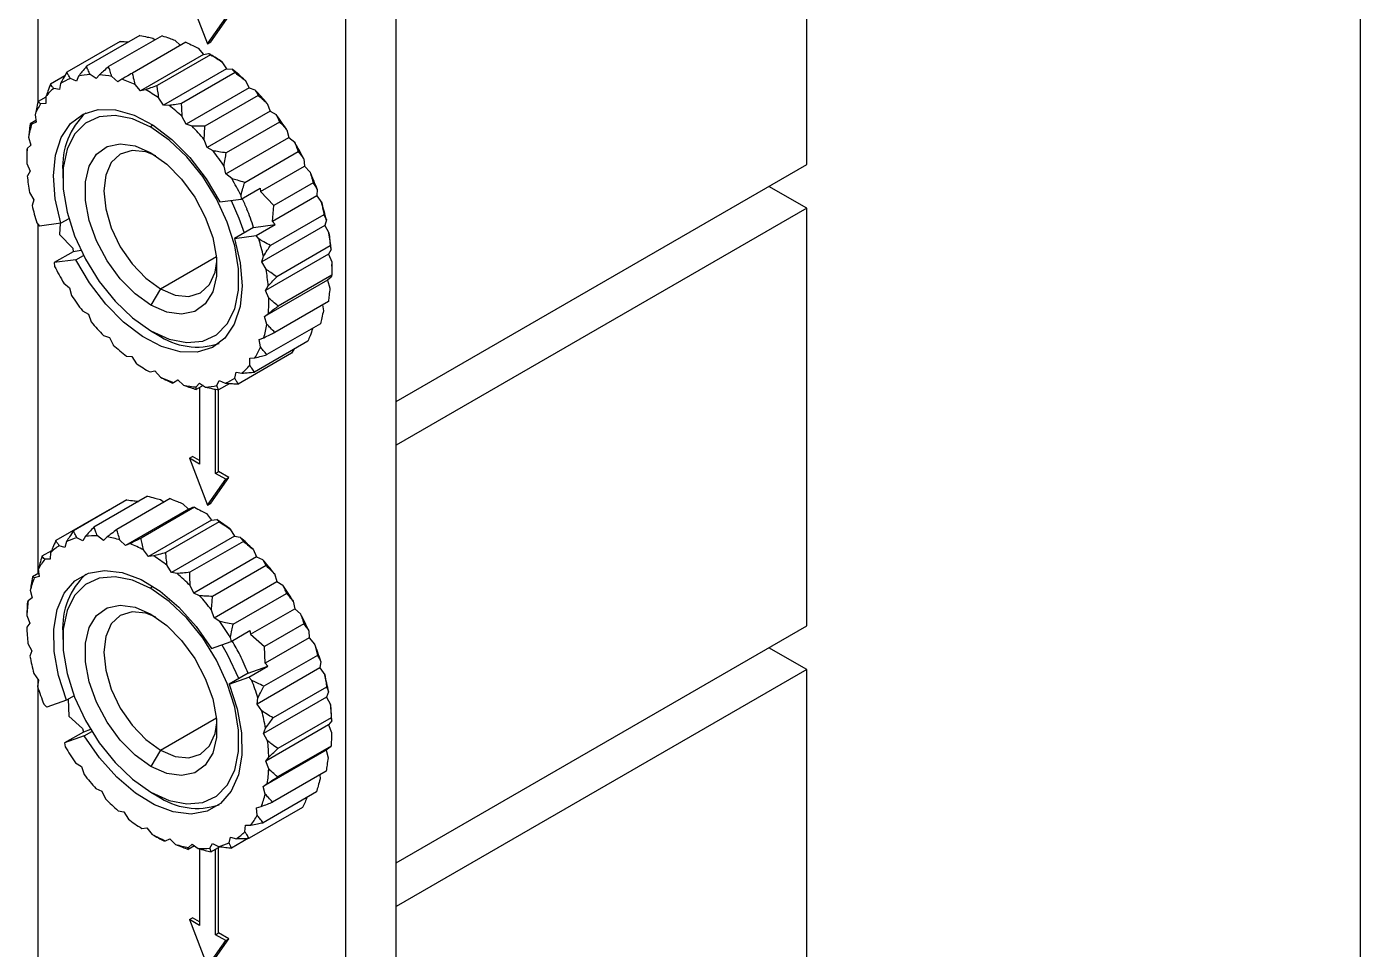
# Model space of a CAD drawing. Extents: x 270 to 303, y 412 to 526.
# Drawn here: x 270.07 to 300.05, y 474.91 to 495.65 of the extents above; entities that cross this region are included whole.
import ezdxf

# ---------------------------------------------------------------- set-up
doc = ezdxf.new("R2010")
doc.units = 0
doc.layers.get('0').update_dxf_attribs({"linetype": 'CONTINUOUS'})

msp = doc.modelspace()

# ---------------------------------------------------------------- linework, layer by layer
at = {"color": 7, "linetype": 'CONTINUOUS'}
for p, q in [((300.052, 465.817), (300.052, 524.926)), ((278.379, 412.389), (278.379, 517.315)), ((277.247, 464.403), (277.247, 514.008)), ((270.318, 502.027), (270.318, 493.93)), ((287.606, 492.552), (287.606, 501.942)), ((273.728, 496.32), (274.136, 495.268)), ((274.136, 495.268), (274.544, 495.849)), ((274.207, 495.309), (274.615, 495.89)), ((272.175, 495.322), (270.973, 494.628)), ((272.617, 495.455), (271.415, 494.761)), ((273.115, 495.448), (271.913, 494.755)), ((273.651, 495.302), (272.449, 494.608)), ((272.909, 495.392), (272.959, 495.359)), ((273.401, 495.347), (273.529, 495.232)), ((274.136, 495.268), (274.207, 495.309)), ((274.044, 495.03), (272.63, 494.213)), ((274.205, 495.022), (273.002, 494.328)), ((273.924, 495.169), (274.044, 495.03)), ((274.044, 495.03), (274.155, 495.052)), ((274.207, 495.023), (274.173, 495.043)), ((274.563, 494.708), (273.149, 493.891)), ((274.458, 494.865), (274.563, 494.708)), ((274.563, 494.708), (274.687, 494.696)), ((270.927, 494.546), (270.606, 494.361)), ((271.187, 494.427), (271.053, 494.485)), ((271.238, 494.541), (271.187, 494.427)), ((271.629, 494.486), (271.495, 494.576)), ((271.704, 494.573), (271.629, 494.486)), ((272.117, 494.414), (271.987, 494.531)), ((272.211, 494.47), (272.117, 494.414)), ((274.754, 494.619), (273.552, 493.925)), ((274.982, 494.446), (275.069, 494.277)), ((270.806, 494.238), (270.678, 494.264)), ((270.832, 494.376), (270.806, 494.238)), ((272.63, 494.213), (272.51, 494.353)), ((272.741, 494.236), (272.63, 494.213)), ((275.069, 494.277), (273.655, 493.461)), ((275.278, 494.108), (274.076, 493.414)), ((275.069, 494.277), (275.201, 494.232)), ((270.501, 494.069), (270.327, 493.969)), ((270.501, 493.927), (270.384, 493.919)), ((270.501, 494.083), (270.501, 493.927)), ((273.149, 493.891), (273.043, 494.048)), ((273.273, 493.88), (273.149, 493.891)), ((275.476, 493.928), (275.542, 493.754)), ((270.279, 493.544), (270.147, 493.467)), ((270.285, 493.506), (270.183, 493.464)), ((270.258, 493.674), (270.285, 493.506)), ((273.655, 493.461), (273.567, 493.629)), ((275.542, 493.754), (274.128, 492.938)), ((275.757, 493.509), (274.555, 492.815)), ((275.542, 493.754), (275.676, 493.677)), ((273.787, 493.415), (273.655, 493.461)), ((275.921, 493.331), (275.963, 493.159)), ((270.165, 492.992), (270.082, 492.917)), ((270.113, 493.165), (270.165, 492.992)), ((274.128, 492.938), (274.062, 493.111)), ((274.262, 492.861), (274.128, 492.938)), ((274.549, 492.343), (275.963, 493.159)), ((275.963, 493.159), (276.095, 493.054)), ((270.07, 492.674), (270.07, 492.634)), ((274.971, 492.151), (276.173, 492.845)), ((276.301, 492.679), (276.317, 492.515)), ((270.071, 492.575), (270.146, 492.403)), ((270.146, 492.403), (270.085, 492.299)), ((270.883, 492.41), (270.883, 492.247)), ((274.549, 492.343), (274.507, 492.515)), ((274.681, 492.237), (274.549, 492.343)), ((275.327, 491.944), (276.317, 492.515)), ((276.317, 492.515), (276.441, 492.385)), ((278.379, 487.225), (287.606, 492.552)), ((274.895, 491.777), (275.319, 492.022)), ((275.319, 492.022), (275.327, 491.944)), ((276.509, 492.142), (275.625, 491.631)), ((276.6, 491.996), (276.59, 491.847)), ((287.606, 491.572), (286.758, 492.062)), ((270.133, 491.927), (270.229, 491.762)), ((270.229, 491.762), (270.192, 491.634)), ((274.411, 491.712), (274.895, 491.777)), ((274.887, 491.862), (274.895, 491.777)), ((275.327, 491.944), (275.625, 491.631)), ((276.59, 491.847), (275.6, 491.275)), ((276.59, 491.847), (276.702, 491.696)), ((276.752, 491.426), (275.55, 490.732)), ((275.6, 491.275), (275.625, 491.631)), ((287.606, 491.572), (278.379, 486.245)), ((287.606, 482.182), (287.606, 491.572)), ((270.297, 491.246), (270.356, 491.167)), ((270.318, 491.219), (270.318, 483.353)), ((270.84, 491.232), (270.356, 491.167)), ((270.826, 491.23), (270.809, 490.984)), ((271.019, 491.336), (270.84, 491.232)), ((275.169, 491.139), (274.745, 490.894)), ((275.169, 491.139), (275.653, 491.204)), ((275.229, 490.959), (275.653, 491.204)), ((276.771, 491.18), (275.357, 490.363)), ((275.653, 491.204), (275.6, 491.275)), ((276.807, 491.308), (276.771, 491.18)), ((276.771, 491.18), (276.866, 491.015)), ((270.809, 490.984), (271.107, 490.672)), ((274.745, 490.894), (275.229, 490.959)), ((275.288, 490.88), (275.229, 490.959)), ((271.114, 490.594), (270.69, 490.349)), ((271.107, 490.672), (271.114, 490.594)), ((271.293, 490.618), (271.114, 490.594)), ((271.174, 490.414), (271.345, 490.512)), ((276.853, 490.539), (275.439, 489.723)), ((276.893, 490.725), (275.691, 490.031)), ((276.914, 490.643), (276.853, 490.539)), ((276.853, 490.539), (276.929, 490.367)), ((271.174, 490.414), (270.69, 490.349)), ((270.69, 490.349), (270.698, 490.263)), ((275.357, 490.363), (275.393, 490.492)), ((275.452, 490.199), (275.357, 490.363)), ((276.929, 490.268), (276.929, 490.308)), ((276.834, 489.951), (275.42, 489.134)), ((276.927, 490.066), (275.725, 489.372)), ((276.918, 490.025), (276.834, 489.951)), ((276.834, 489.951), (276.886, 489.777)), ((270.904, 489.889), (271.036, 489.783)), ((271.036, 489.783), (271.078, 489.611)), ((273.075, 489.756), (272.863, 489.389)), ((275.439, 489.723), (275.5, 489.826)), ((275.514, 489.551), (275.439, 489.723)), ((276.853, 489.475), (275.651, 488.781)), ((276.72, 489.399), (276.741, 489.268)), ((271.323, 489.265), (271.458, 489.188)), ((271.458, 489.188), (271.523, 489.014)), ((275.42, 489.134), (275.503, 489.208)), ((275.472, 488.961), (275.42, 489.134)), ((271.798, 488.71), (271.93, 488.665)), ((272.863, 488.817), (273.005, 488.736)), ((276.672, 488.974), (275.47, 488.28)), ((276.498, 488.873), (276.498, 488.859)), ((271.93, 488.665), (272.018, 488.497)), ((276.393, 488.582), (275.191, 487.888)), ((275.3, 488.619), (275.402, 488.661)), ((275.327, 488.452), (275.3, 488.619)), ((276.073, 488.397), (276.026, 488.314)), ((272.312, 488.246), (272.436, 488.235)), ((272.436, 488.235), (272.542, 488.077)), ((276.026, 488.314), (274.824, 487.62)), ((275.084, 488.199), (275.201, 488.207)), ((275.084, 488.043), (275.084, 488.199)), ((272.792, 487.919), (272.827, 487.9)), ((272.827, 487.9), (272.844, 487.89)), ((272.844, 487.89), (272.955, 487.913)), ((272.955, 487.913), (273.075, 487.773)), ((274.753, 487.75), (274.779, 487.888)), ((274.779, 487.888), (274.907, 487.862)), ((273.47, 487.71), (273.348, 487.64)), ((273.374, 487.656), (273.469, 487.712)), ((273.469, 487.712), (273.598, 487.595)), ((273.882, 487.553), (273.956, 487.64)), ((274.04, 487.584), (273.884, 487.494)), ((273.956, 487.64), (274.09, 487.55)), ((273.959, 487.537), (273.959, 485.816)), ((274.313, 485.612), (274.313, 487.502)), ((274.347, 487.585), (274.398, 487.699)), ((274.635, 487.633), (274.383, 487.487)), ((274.398, 487.699), (274.532, 487.64)), ((274.384, 485.653), (274.384, 487.487)), ((273.728, 485.95), (273.799, 485.991)), ((273.728, 485.95), (274.136, 484.898)), ((273.959, 485.816), (273.728, 485.95)), ((273.959, 485.898), (273.799, 485.991)), ((274.136, 484.898), (274.544, 485.479)), ((274.207, 484.939), (274.615, 485.52)), ((274.313, 485.612), (274.384, 485.653)), ((274.544, 485.479), (274.313, 485.612)), ((274.615, 485.52), (274.384, 485.653)), ((274.544, 485.479), (274.615, 485.52)), ((272.785, 485.099), (271.583, 484.405)), ((272.322, 485.014), (271.12, 484.32)), ((273.299, 485.043), (272.097, 484.349)), ((273.708, 484.804), (272.294, 483.988)), ((273.844, 484.849), (272.642, 484.155)), ((273.077, 485.022), (273.158, 484.961)), ((273.582, 484.93), (273.708, 484.804)), ((273.708, 484.804), (273.809, 484.849)), ((274.136, 484.898), (274.207, 484.939)), ((271.927, 484.793), (270.725, 484.099)), ((271.927, 484.793), (271.939, 484.793)), ((274.226, 484.56), (272.812, 483.744)), ((274.398, 484.524), (273.196, 483.83)), ((274.11, 484.707), (274.226, 484.56)), ((274.226, 484.56), (274.342, 484.571)), ((271.796, 484.106), (271.662, 484.205)), ((274.643, 484.36), (274.743, 484.199)), ((270.931, 483.948), (270.801, 483.986)), ((270.966, 484.078), (270.931, 483.948)), ((271.335, 484.092), (271.201, 484.162)), ((271.395, 484.197), (271.335, 484.092)), ((271.877, 484.182), (271.796, 484.106)), ((272.294, 483.988), (272.167, 484.113)), ((272.395, 484.032), (272.294, 483.988)), ((274.743, 484.199), (273.329, 483.382)), ((274.941, 484.081), (273.739, 483.387)), ((274.743, 484.199), (274.87, 484.175)), ((275.159, 483.905), (275.239, 483.734)), ((270.625, 483.871), (270.414, 483.749)), ((270.598, 483.679), (270.477, 483.683)), ((270.607, 483.829), (270.598, 483.679)), ((272.812, 483.744), (272.696, 483.89)), ((272.928, 483.754), (272.812, 483.744)), ((275.239, 483.734), (273.825, 482.917)), ((275.239, 483.734), (275.373, 483.677)), ((270.342, 483.367), (270.198, 483.284)), ((270.332, 483.459), (270.35, 483.295)), ((273.329, 483.382), (273.229, 483.544)), ((273.456, 483.359), (273.329, 483.382)), ((275.452, 483.537), (274.25, 482.843)), ((275.638, 483.357), (275.696, 483.183)), ((270.35, 483.295), (270.242, 483.265)), ((273.825, 482.917), (273.745, 483.088)), ((274.282, 482.367), (275.696, 483.183)), ((275.696, 483.183), (275.83, 483.096)), ((270.196, 482.811), (270.105, 482.748)), ((270.152, 482.983), (270.196, 482.811)), ((273.958, 482.861), (273.825, 482.917)), ((274.709, 482.219), (275.911, 482.913)), ((276.062, 482.738), (276.095, 482.568)), ((270.074, 482.419), (270.141, 482.246)), ((274.282, 482.367), (274.224, 482.54)), ((275.105, 481.997), (276.095, 482.568)), ((276.095, 482.568), (276.225, 482.453)), ((270.141, 482.246), (270.072, 482.152)), ((274.416, 482.279), (274.282, 482.367)), ((276.3, 482.232), (275.416, 481.722)), ((278.379, 476.855), (287.606, 482.182)), ((270.883, 482.04), (270.883, 481.877)), ((274.223, 481.675), (274.665, 481.833)), ((274.648, 481.922), (274.665, 481.833)), ((274.665, 481.833), (275.09, 482.078)), ((275.09, 482.078), (275.105, 481.997)), ((275.105, 481.997), (275.416, 481.722)), ((276.422, 481.913), (275.432, 481.342)), ((276.415, 482.072), (276.422, 481.913)), ((276.422, 481.913), (276.543, 481.775)), ((270.099, 481.789), (270.188, 481.621)), ((270.188, 481.621), (270.143, 481.5)), ((276.605, 481.521), (275.403, 480.827)), ((275.432, 481.342), (275.416, 481.722)), ((287.606, 481.202), (286.758, 481.692)), ((275.048, 481.118), (275.49, 481.276)), ((275.066, 481.031), (275.49, 481.276)), ((276.664, 481.242), (275.25, 480.426)), ((275.49, 481.276), (275.432, 481.342)), ((276.683, 481.384), (276.664, 481.242)), ((276.664, 481.242), (276.771, 481.086)), ((287.606, 481.202), (278.379, 475.875)), ((287.606, 471.812), (287.606, 481.202)), ((270.229, 481.116), (270.335, 480.96)), ((270.335, 480.96), (270.316, 480.818)), ((270.318, 480.986), (270.318, 480.831)), ((275.048, 481.118), (274.623, 480.873)), ((274.623, 480.873), (275.066, 481.031)), ((275.129, 480.958), (275.066, 481.031)), ((270.318, 480.812), (270.318, 473.182)), ((271.136, 480.613), (270.962, 480.513)), ((276.813, 480.808), (275.611, 480.114)), ((276.856, 480.702), (276.811, 480.581)), ((270.456, 480.427), (270.52, 480.355)), ((270.962, 480.513), (270.52, 480.355)), ((271, 480.535), (271.001, 480.534)), ((271.001, 480.534), (271.018, 480.154)), ((275.25, 480.426), (275.269, 480.568)), ((275.356, 480.27), (275.25, 480.426)), ((276.811, 480.581), (275.397, 479.765)), ((276.811, 480.581), (276.9, 480.413)), ((271.018, 480.154), (271.328, 479.878)), ((276.917, 480.119), (275.715, 479.425)), ((276.927, 480.05), (276.858, 479.956)), ((271.344, 479.797), (270.92, 479.553)), ((271.362, 479.71), (270.92, 479.553)), ((271.328, 479.878), (271.344, 479.797)), ((271.505, 479.855), (271.344, 479.797)), ((271.362, 479.71), (271.533, 479.809)), ((275.397, 479.765), (275.442, 479.885)), ((275.486, 479.597), (275.397, 479.765)), ((276.858, 479.956), (275.444, 479.14)), ((276.858, 479.956), (276.926, 479.783)), ((270.92, 479.553), (270.937, 479.464)), ((276.913, 479.481), (275.711, 478.787)), ((276.894, 479.454), (276.804, 479.391)), ((271.169, 479.106), (271.303, 479.019)), ((273.075, 479.386), (272.863, 479.019)), ((276.804, 479.391), (275.389, 478.575)), ((275.444, 479.14), (275.513, 479.233)), ((275.512, 478.967), (275.444, 479.14)), ((276.804, 479.391), (276.847, 479.219)), ((271.303, 479.019), (271.361, 478.845)), ((276.801, 478.918), (275.599, 478.224)), ((276.657, 478.835), (276.667, 478.743)), ((271.627, 478.525), (271.76, 478.468)), ((275.389, 478.575), (275.48, 478.638)), ((275.433, 478.402), (275.389, 478.575)), ((271.76, 478.468), (271.84, 478.297)), ((272.863, 478.447), (273.005, 478.366)), ((276.585, 478.453), (275.383, 477.759)), ((272.129, 478.027), (272.256, 478.003)), ((272.256, 478.003), (272.356, 477.842)), ((276.274, 478.103), (275.072, 477.409)), ((275.235, 478.091), (275.343, 478.121)), ((275.253, 477.926), (275.235, 478.091)), ((272.657, 477.631), (272.773, 477.642)), ((272.773, 477.642), (272.889, 477.495)), ((274.978, 477.557), (274.987, 477.707)), ((274.987, 477.707), (275.108, 477.703)), ((273.19, 477.353), (273.291, 477.398)), ((273.291, 477.398), (273.418, 477.272)), ((274.619, 477.307), (274.654, 477.437)), ((274.654, 477.437), (274.784, 477.4)), ((275.06, 477.409), (274.677, 477.188)), ((273.842, 477.241), (273.7, 477.159)), ((273.708, 477.204), (273.79, 477.28)), ((273.79, 477.28), (273.923, 477.18)), ((273.959, 477.17), (273.959, 475.446)), ((274.19, 477.188), (274.25, 477.293)), ((274.415, 477.22), (274.214, 477.103)), ((274.25, 477.293), (274.384, 477.224)), ((274.313, 475.242), (274.313, 477.16)), ((274.384, 475.283), (274.384, 477.201)), ((273.728, 475.58), (273.799, 475.621)), ((273.728, 475.58), (274.136, 474.528)), ((273.959, 475.446), (273.728, 475.58)), ((273.959, 475.528), (273.799, 475.621)), ((274.313, 475.242), (274.384, 475.283)), ((274.544, 475.109), (274.313, 475.242)), ((274.615, 475.149), (274.384, 475.283)), ((274.136, 474.528), (274.544, 475.109)), ((274.207, 474.569), (274.615, 475.149)), ((274.544, 475.109), (274.615, 475.149))]:
    msp.add_line(p, q, dxfattribs=at)
at = {"color": 8, "linetype": 'CONTINUOUS'}
for p, q in [((272.863, 493.39), (272.897, 493.449)), ((273.075, 489.756), (274.335, 490.483)), ((272.863, 483.02), (272.897, 483.079)), ((273.075, 479.386), (274.335, 480.113))]:
    msp.add_line(p, q, dxfattribs=at)
at = {"color": 7, "linetype": 'CONTINUOUS', "flags": 128}
for points in [[(270.84, 491.232), (270.713, 491.779), (270.671, 492.297), (270.716, 492.765), (270.847, 493.162), (271.057, 493.473), (271.339, 493.686), (271.68, 493.791), (272.066, 493.784), (272.483, 493.665), (272.912, 493.44), (273.336, 493.117), (273.738, 492.71), (274.102, 492.235), (274.411, 491.712)], [(272.863, 493.39), (272.452, 493.578), (272.058, 493.657), (271.7, 493.625), (271.392, 493.483), (271.149, 493.237), (270.98, 492.897), (270.894, 492.479), (270.894, 492.001), (270.98, 491.484), (271.149, 490.95), (271.392, 490.423), (271.7, 489.926), (272.058, 489.48), (272.452, 489.105), (272.863, 488.817)], [(272.863, 488.817), (273.275, 488.63), (273.669, 488.55), (274.027, 488.582), (274.335, 488.724), (274.578, 488.971), (274.746, 489.31), (274.832, 489.728), (274.832, 490.206), (274.746, 490.723), (274.578, 491.257), (274.335, 491.784), (274.027, 492.282), (273.669, 492.727), (273.275, 493.102), (272.863, 493.39)], [(272.863, 489.389), (272.508, 489.644), (272.173, 489.984), (271.879, 490.389), (271.641, 490.835), (271.475, 491.297), (271.389, 491.748), (271.389, 492.161), (271.475, 492.513), (271.641, 492.783), (271.879, 492.956), (272.173, 493.02), (272.508, 492.974), (272.863, 492.818)], [(272.974, 492.75), (272.746, 492.836), (272.439, 492.866), (272.175, 492.785), (271.973, 492.597), (271.846, 492.316), (271.803, 491.961), (271.846, 491.555), (271.973, 491.128), (272.175, 490.706), (272.439, 490.321), (272.746, 489.997), (273.075, 489.756)], [(272.863, 492.818), (273.219, 492.563), (273.553, 492.224), (273.848, 491.819), (274.085, 491.372), (274.252, 490.91), (274.337, 490.459), (274.337, 490.046), (274.252, 489.694), (274.085, 489.424), (273.848, 489.252), (273.553, 489.187), (273.219, 489.234), (272.863, 489.389)], [(274.667, 491.746), (274.842, 491.35), (274.957, 491.016)], [(274.745, 490.894), (274.872, 490.346), (274.914, 489.828), (274.869, 489.361), (274.738, 488.964), (274.528, 488.652), (274.247, 488.44), (273.906, 488.335), (273.519, 488.342), (273.102, 488.461), (272.673, 488.686), (272.249, 489.009), (271.847, 489.416), (271.484, 489.891), (271.174, 490.414)], [(273.075, 489.756), (273.405, 489.616), (273.712, 489.586), (273.975, 489.667), (274.178, 489.855), (274.305, 490.136), (274.344, 490.376)], [(276.929, 490.367), (276.929, 490.323), (276.929, 490.308)], [(270.962, 480.513), (270.783, 481.067), (270.687, 481.606), (270.678, 482.107), (270.755, 482.551), (270.916, 482.918), (271.154, 483.194), (271.459, 483.368), (271.818, 483.431), (272.218, 483.383), (272.641, 483.223), (273.071, 482.961), (273.489, 482.605), (273.878, 482.17), (274.223, 481.675)], [(272.863, 483.02), (272.452, 483.208), (272.058, 483.287), (271.7, 483.255), (271.392, 483.113), (271.149, 482.867), (270.98, 482.527), (270.894, 482.109), (270.894, 481.631), (270.98, 481.114), (271.149, 480.58), (271.392, 480.053), (271.7, 479.556), (272.058, 479.11), (272.452, 478.735), (272.863, 478.447)], [(272.863, 478.447), (273.275, 478.26), (273.669, 478.18), (274.027, 478.212), (274.335, 478.354), (274.578, 478.601), (274.746, 478.94), (274.832, 479.358), (274.832, 479.836), (274.746, 480.353), (274.578, 480.887), (274.335, 481.414), (274.027, 481.911), (273.669, 482.357), (273.275, 482.732), (272.863, 483.02)], [(272.863, 479.019), (272.508, 479.274), (272.173, 479.614), (271.879, 480.019), (271.641, 480.465), (271.475, 480.927), (271.389, 481.378), (271.389, 481.791), (271.475, 482.143), (271.641, 482.413), (271.879, 482.586), (272.173, 482.65), (272.508, 482.604), (272.863, 482.448)], [(272.974, 482.38), (272.746, 482.466), (272.439, 482.496), (272.175, 482.415), (271.973, 482.227), (271.846, 481.946), (271.803, 481.591), (271.846, 481.185), (271.973, 480.758), (272.175, 480.336), (272.439, 479.951), (272.746, 479.627), (273.075, 479.386)], [(272.863, 482.448), (273.219, 482.193), (273.553, 481.854), (273.848, 481.449), (274.085, 481.002), (274.252, 480.54), (274.337, 480.089), (274.337, 479.676), (274.252, 479.324), (274.085, 479.054), (273.848, 478.882), (273.553, 478.817), (273.219, 478.864), (272.863, 479.019)], [(274.459, 481.759), (274.581, 481.544), (274.836, 480.995)], [(274.623, 480.873), (274.802, 480.319), (274.898, 479.78), (274.907, 479.278), (274.83, 478.835), (274.669, 478.467), (274.431, 478.191), (274.126, 478.018), (273.767, 477.954), (273.367, 478.003), (272.944, 478.162), (272.514, 478.425), (272.096, 478.781), (271.707, 479.215), (271.362, 479.71)], [(273.075, 479.386), (273.405, 479.246), (273.712, 479.216), (273.975, 479.297), (274.178, 479.485), (274.305, 479.766), (274.344, 480.006)]]:
    msp.add_lwpolyline(points, dxfattribs=at)
at = {"color": 7, "linetype": 'CONTINUOUS'}
for centre, radius, start, end in [((272.259, 491.655), 3.89, 55.5788, 59.941), ((271.65, 490.83), 4.917, 47.336, 51.8405), ((271.513, 493.279), 1.291, 110.8685, 121.8592), ((271.565, 493.081), 1.496, 92.6735, 102.6352), ((271.552, 492.572), 2.006, 77.4898, 85.6799), ((271.338, 491.8), 2.809, 65.354, 71.897), ((271.574, 493.209), 1.384, 130.3392, 140.8307), ((270.877, 490.891), 3.829, 55.552, 60.8734), ((270.986, 490.145), 5.871, 40.1155, 44.1172), ((271.899, 492.985), 1.78, 148.348, 157.2192), ((270.236, 490.014), 4.917, 47.336, 51.8405), ((272.501, 492.523), 1.622, 132.6508, 183.9879), ((270.501, 489.751), 6.496, 33.4403, 37.1809), ((272.557, 492.753), 2.478, 163.3133, 170.4266), ((269.572, 489.328), 5.871, 40.1155, 44.1172), ((273.501, 492.635), 3.431, 175.2804, 181.0062), ((270.368, 489.663), 6.655, 26.9442, 30.625), ((269.086, 488.935), 6.496, 33.4403, 37.1809), ((274.583, 492.69), 4.515, 184.9683, 189.7361), ((270.68, 489.807), 6.312, 20.2889, 24.102), ((268.954, 488.847), 6.655, 26.9442, 30.625), ((270.383, 489.657), 5.012, 22.2041, 25.1952), ((271.408, 490.051), 5.543, 13.1113, 17.2692), ((275.591, 492.891), 5.543, 193.1113, 197.2692), ((270.654, 489.765), 4.72, 16.9247, 22.234), ((269.994, 489.234), 5.543, 13.1113, 17.2692), ((272.416, 490.252), 4.515, 4.9683, 9.7361), ((276.631, 493.279), 6.655, 206.9442, 210.625), ((271.002, 489.435), 4.515, 4.9683, 9.7361), ((276.499, 493.191), 6.496, 213.4403, 217.1809), ((272.084, 489.491), 3.431, 355.2804, 1.0062), ((276.013, 492.797), 5.871, 220.1155, 224.1172), ((273.898, 489.992), 1.541, 234.5726, 288.7899), ((273.028, 489.373), 2.478, 343.3133, 350.4266), ((275.35, 492.112), 4.917, 227.336, 231.8405), ((273.686, 489.141), 1.78, 328.348, 337.2192), ((274.708, 491.235), 3.829, 235.552, 240.8734), ((274.011, 488.917), 1.384, 310.3392, 320.8307), ((274.247, 490.326), 2.809, 245.354, 251.897), ((274.033, 489.553), 2.006, 257.4898, 265.6799), ((274.02, 489.044), 1.496, 272.6735, 282.6352), ((274.072, 488.847), 1.291, 290.8685, 301.8592), ((272.081, 481.018), 4.212, 52.5319, 57.5262), ((271.576, 482.568), 1.639, 86.9904, 96.3616), ((271.529, 482.888), 1.318, 123.5605, 134.4022), ((271.528, 482.874), 1.328, 104.2309, 115.0136), ((271.505, 481.957), 2.256, 72.9298, 80.5033), ((271.204, 481.119), 3.147, 61.7015, 67.7665), ((271.41, 480.192), 5.276, 44.723, 49.0203), ((271.749, 482.701), 1.606, 142.3558, 151.8548), ((270.667, 480.201), 4.212, 52.5319, 57.5262), ((270.786, 479.601), 6.136, 37.7388, 41.6245), ((272.501, 482.153), 1.622, 132.6508, 183.9879), ((269.996, 479.375), 5.276, 44.723, 49.0203), ((272.289, 482.456), 2.201, 158.447, 166.1459), ((270.407, 479.318), 6.609, 31.1653, 34.8633), ((273.146, 482.288), 3.075, 171.3951, 177.555), ((269.372, 478.785), 6.136, 37.7388, 41.6245), ((270.426, 479.323), 6.591, 24.6522, 28.357), ((274.202, 482.281), 4.132, 181.7904, 186.8488), ((268.993, 478.501), 6.609, 31.1653, 34.8633), ((270.23, 479.213), 5.181, 26.5089, 30.5647), ((270.371, 479.282), 5.024, 21.4326, 26.5256), ((270.892, 479.519), 6.085, 17.8584, 21.7659), ((275.261, 482.44), 5.203, 190.3994, 194.7368), ((269.478, 478.702), 6.085, 17.8584, 21.7659), ((271.739, 479.762), 5.203, 10.3994, 14.7368), ((276.107, 482.683), 6.085, 197.8584, 201.7659), ((272.798, 479.921), 4.132, 1.7904, 6.8488), ((270.324, 478.946), 5.203, 10.3994, 14.7368), ((276.592, 482.884), 6.609, 211.1653, 214.8633), ((271.384, 479.104), 4.132, 1.7904, 6.8488), ((276.213, 482.601), 6.136, 217.7388, 221.6245), ((272.439, 479.098), 3.075, 351.3951, 357.555), ((275.589, 482.01), 5.276, 224.723, 229.0203), ((273.898, 479.622), 1.541, 234.5726, 288.7899), ((273.296, 478.93), 2.201, 338.447, 346.1459), ((273.836, 478.684), 1.606, 322.3558, 331.8548), ((274.918, 481.184), 4.212, 232.5319, 237.5262), ((274.381, 480.267), 3.147, 241.7015, 247.7665), ((274.058, 478.511), 1.328, 284.2309, 295.0136), ((274.056, 478.498), 1.318, 303.5605, 314.4022), ((274.08, 479.429), 2.256, 252.9298, 260.5033), ((274.009, 478.817), 1.639, 266.9904, 276.3616)]:
    msp.add_arc(centre, radius, start, end, dxfattribs=at)
for points, knots in [([(272.175, 495.322), (272.231, 495.319), (272.294, 495.315), (272.357, 495.31), (272.364, 495.31)], [0, 0, 0, 0, 0.8754832, 1, 1, 1, 1]), ([(272.617, 495.455), (272.672, 495.444), (272.77, 495.423), (272.867, 495.401), (272.909, 495.392)], [0, 0, 0, 0, 0.565505, 1, 1, 1, 1]), ([(273.115, 495.448), (273.169, 495.43), (273.265, 495.397), (273.36, 495.362), (273.401, 495.347)], [0, 0, 0, 0, 0.565505, 1, 1, 1, 1]), ([(273.651, 495.302), (273.703, 495.278), (273.794, 495.234), (273.885, 495.189), (273.924, 495.169)], [0, 0, 0, 0, 0.5655049, 1, 1, 1, 1]), ([(274.155, 495.052), (274.165, 495.047), (274.183, 495.037), (274.198, 495.027), (274.205, 495.022)], [0, 0, 0, 0, 0.554474, 1, 1, 1, 1]), ([(274.205, 495.022), (274.253, 494.993), (274.337, 494.941), (274.421, 494.888), (274.458, 494.865)], [0, 0, 0, 0, 0.565505, 1, 1, 1, 1]), ([(271.415, 494.761), (271.381, 494.72), (271.321, 494.646), (271.263, 494.573), (271.238, 494.541)], [0, 0, 0, 0, 0.565505, 1, 1, 1, 1]), ([(271.495, 494.576), (271.48, 494.61), (271.452, 494.672), (271.426, 494.734), (271.415, 494.761)], [0, 0, 0, 0, 0.554474, 1, 1, 1, 1]), ([(271.913, 494.755), (271.873, 494.72), (271.803, 494.659), (271.734, 494.599), (271.704, 494.573)], [0, 0, 0, 0, 0.565505, 1, 1, 1, 1]), ([(271.987, 494.531), (271.973, 494.572), (271.947, 494.647), (271.923, 494.721), (271.913, 494.755)], [0, 0, 0, 0, 0.554474, 1, 1, 1, 1]), ([(274.687, 494.696), (274.7, 494.682), (274.724, 494.657), (274.745, 494.63), (274.754, 494.619)], [0, 0, 0, 0, 0.5544743, 1, 1, 1, 1]), ([(270.973, 494.628), (270.946, 494.581), (270.898, 494.496), (270.852, 494.412), (270.832, 494.376)], [0, 0, 0, 0, 0.5655049, 1, 1, 1, 1]), ([(271.053, 494.485), (271.038, 494.512), (271.01, 494.559), (270.985, 494.607), (270.973, 494.628)], [0, 0, 0, 0, 0.554474, 1, 1, 1, 1]), ([(272.449, 494.608), (272.404, 494.582), (272.324, 494.535), (272.245, 494.49), (272.211, 494.47)], [0, 0, 0, 0, 0.565505, 1, 1, 1, 1]), ([(272.51, 494.353), (272.498, 494.4), (272.476, 494.485), (272.458, 494.57), (272.449, 494.608)], [0, 0, 0, 0, 0.554474, 1, 1, 1, 1]), ([(274.754, 494.619), (274.797, 494.587), (274.874, 494.53), (274.949, 494.471), (274.982, 494.446)], [0, 0, 0, 0, 0.5655049, 1, 1, 1, 1]), ([(270.606, 494.361), (270.586, 494.308), (270.55, 494.216), (270.516, 494.123), (270.501, 494.083)], [0, 0, 0, 0, 0.565505, 1, 1, 1, 1]), ([(270.678, 494.264), (270.664, 494.281), (270.639, 494.313), (270.616, 494.346), (270.606, 494.361)], [0, 0, 0, 0, 0.554474, 1, 1, 1, 1]), ([(273.002, 494.328), (272.953, 494.31), (272.866, 494.279), (272.779, 494.249), (272.741, 494.236)], [0, 0, 0, 0, 0.565505, 1, 1, 1, 1]), ([(273.043, 494.048), (273.035, 494.1), (273.02, 494.193), (273.008, 494.287), (273.002, 494.328)], [0, 0, 0, 0, 0.554474, 1, 1, 1, 1]), ([(275.201, 494.232), (275.216, 494.209), (275.243, 494.168), (275.267, 494.126), (275.278, 494.108)], [0, 0, 0, 0, 0.554474, 1, 1, 1, 1]), ([(275.278, 494.108), (275.316, 494.074), (275.382, 494.015), (275.448, 493.954), (275.476, 493.928)], [0, 0, 0, 0, 0.565505, 1, 1, 1, 1]), ([(270.327, 493.969), (270.314, 493.913), (270.29, 493.815), (270.268, 493.717), (270.258, 493.674)], [0, 0, 0, 0, 0.565505, 1, 1, 1, 1]), ([(270.384, 493.919), (270.373, 493.928), (270.353, 493.944), (270.335, 493.961), (270.327, 493.969)], [0, 0, 0, 0, 0.554474, 1, 1, 1, 1]), ([(273.552, 493.925), (273.499, 493.916), (273.406, 493.9), (273.313, 493.886), (273.273, 493.88)], [0, 0, 0, 0, 0.565505, 1, 1, 1, 1]), ([(273.567, 493.629), (273.564, 493.684), (273.558, 493.782), (273.554, 493.881), (273.552, 493.925)], [0, 0, 0, 0, 0.5544743, 1, 1, 1, 1]), ([(275.676, 493.677), (275.692, 493.646), (275.72, 493.59), (275.746, 493.534), (275.757, 493.509)], [0, 0, 0, 0, 0.554474, 1, 1, 1, 1]), ([(275.757, 493.509), (275.789, 493.476), (275.844, 493.418), (275.898, 493.357), (275.921, 493.331)], [0, 0, 0, 0, 0.565505, 1, 1, 1, 1]), ([(270.147, 493.467), (270.14, 493.41), (270.128, 493.31), (270.117, 493.209), (270.113, 493.165)], [0, 0, 0, 0, 0.565505, 1, 1, 1, 1]), ([(270.183, 493.464), (270.176, 493.464), (270.162, 493.465), (270.152, 493.466), (270.147, 493.467)], [0, 0, 0, 0, 0.5544743, 1, 1, 1, 1]), ([(274.076, 493.414), (274.021, 493.414), (273.925, 493.414), (273.829, 493.415), (273.787, 493.415)], [0, 0, 0, 0, 0.565505, 1, 1, 1, 1]), ([(274.062, 493.111), (274.064, 493.167), (274.068, 493.268), (274.074, 493.369), (274.076, 493.414)], [0, 0, 0, 0, 0.554474, 1, 1, 1, 1]), ([(270.082, 492.917), (270.079, 492.909), (270.075, 492.895), (270.073, 492.882), (270.072, 492.876)], [0, 0, 0, 0, 0.554474, 1, 1, 1, 1]), ([(276.095, 493.054), (276.11, 493.015), (276.137, 492.946), (276.162, 492.876), (276.173, 492.845)], [0, 0, 0, 0, 0.554474, 1, 1, 1, 1]), ([(270.072, 492.876), (270.071, 492.819), (270.07, 492.752), (270.07, 492.685), (270.07, 492.674)], [0, 0, 0, 0, 0.8424492, 1, 1, 1, 1]), ([(274.555, 492.815), (274.5, 492.823), (274.402, 492.838), (274.304, 492.854), (274.262, 492.861)], [0, 0, 0, 0, 0.565505, 1, 1, 1, 1]), ([(274.507, 492.515), (274.516, 492.57), (274.531, 492.67), (274.548, 492.77), (274.555, 492.815)], [0, 0, 0, 0, 0.5544743, 1, 1, 1, 1]), ([(276.173, 492.845), (276.197, 492.814), (276.241, 492.76), (276.283, 492.703), (276.301, 492.679)], [0, 0, 0, 0, 0.565505, 1, 1, 1, 1]), ([(276.441, 492.385), (276.454, 492.34), (276.478, 492.259), (276.499, 492.178), (276.509, 492.142)], [0, 0, 0, 0, 0.554474, 1, 1, 1, 1]), ([(274.971, 492.151), (274.916, 492.167), (274.819, 492.195), (274.723, 492.224), (274.681, 492.237)], [0, 0, 0, 0, 0.565505, 1, 1, 1, 1]), ([(274.887, 491.862), (274.902, 491.916), (274.929, 492.012), (274.958, 492.108), (274.971, 492.151)], [0, 0, 0, 0, 0.554474, 1, 1, 1, 1]), ([(276.509, 492.142), (276.526, 492.115), (276.558, 492.067), (276.587, 492.017), (276.6, 491.996)], [0, 0, 0, 0, 0.565505, 1, 1, 1, 1]), ([(276.702, 491.696), (276.712, 491.646), (276.73, 491.556), (276.745, 491.466), (276.752, 491.426)], [0, 0, 0, 0, 0.554474, 1, 1, 1, 1]), ([(276.752, 491.426), (276.763, 491.404), (276.782, 491.366), (276.8, 491.326), (276.807, 491.308)], [0, 0, 0, 0, 0.565505, 1, 1, 1, 1]), ([(275.55, 490.732), (275.5, 490.759), (275.412, 490.808), (275.325, 490.858), (275.288, 490.88)], [0, 0, 0, 0, 0.565505, 1, 1, 1, 1]), ([(276.866, 491.015), (276.872, 490.962), (276.882, 490.865), (276.89, 490.768), (276.893, 490.725)], [0, 0, 0, 0, 0.554474, 1, 1, 1, 1]), ([(275.393, 490.492), (275.422, 490.536), (275.473, 490.616), (275.526, 490.696), (275.55, 490.732)], [0, 0, 0, 0, 0.554474, 1, 1, 1, 1]), ([(276.893, 490.725), (276.898, 490.71), (276.906, 490.683), (276.912, 490.655), (276.914, 490.643)], [0, 0, 0, 0, 0.565505, 1, 1, 1, 1]), ([(275.691, 490.031), (275.646, 490.062), (275.566, 490.117), (275.487, 490.174), (275.452, 490.199)], [0, 0, 0, 0, 0.565505, 1, 1, 1, 1]), ([(276.929, 490.367), (276.929, 490.312), (276.929, 490.211), (276.928, 490.111), (276.927, 490.066)], [0, 0, 0, 0, 0.554474, 1, 1, 1, 1]), ([(275.5, 489.826), (275.535, 489.864), (275.598, 489.932), (275.662, 490.001), (275.691, 490.031)], [0, 0, 0, 0, 0.554474, 1, 1, 1, 1]), ([(276.927, 490.066), (276.926, 490.059), (276.924, 490.046), (276.919, 490.031), (276.918, 490.025)], [0, 0, 0, 0, 0.5655049, 1, 1, 1, 1]), ([(276.886, 489.777), (276.881, 489.721), (276.87, 489.62), (276.858, 489.52), (276.853, 489.475)], [0, 0, 0, 0, 0.554474, 1, 1, 1, 1]), ([(275.503, 489.208), (275.544, 489.238), (275.617, 489.293), (275.692, 489.348), (275.725, 489.372)], [0, 0, 0, 0, 0.554474, 1, 1, 1, 1]), ([(275.725, 489.372), (275.685, 489.405), (275.614, 489.464), (275.545, 489.524), (275.514, 489.551)], [0, 0, 0, 0, 0.565505, 1, 1, 1, 1]), ([(276.741, 489.268), (276.729, 489.214), (276.707, 489.115), (276.683, 489.017), (276.672, 488.974)], [0, 0, 0, 0, 0.554474, 1, 1, 1, 1]), ([(275.402, 488.661), (275.448, 488.683), (275.53, 488.723), (275.613, 488.763), (275.651, 488.781)], [0, 0, 0, 0, 0.5544743, 1, 1, 1, 1]), ([(275.651, 488.781), (275.617, 488.814), (275.556, 488.873), (275.498, 488.934), (275.472, 488.961)], [0, 0, 0, 0, 0.565505, 1, 1, 1, 1]), ([(276.498, 488.859), (276.479, 488.808), (276.445, 488.715), (276.409, 488.623), (276.393, 488.582)], [0, 0, 0, 0, 0.554474, 1, 1, 1, 1]), ([(275.47, 488.28), (275.443, 488.312), (275.394, 488.368), (275.347, 488.426), (275.327, 488.452)], [0, 0, 0, 0, 0.565505, 1, 1, 1, 1]), ([(275.201, 488.207), (275.251, 488.22), (275.34, 488.244), (275.43, 488.269), (275.47, 488.28)], [0, 0, 0, 0, 0.554474, 1, 1, 1, 1]), ([(274.907, 487.862), (274.959, 487.867), (275.054, 487.875), (275.149, 487.884), (275.191, 487.888)], [0, 0, 0, 0, 0.554474, 1, 1, 1, 1]), ([(275.191, 487.888), (275.17, 487.916), (275.134, 487.967), (275.099, 488.02), (275.084, 488.043)], [0, 0, 0, 0, 0.565505, 1, 1, 1, 1]), ([(273.075, 487.773), (273.126, 487.748), (273.216, 487.703), (273.307, 487.659), (273.348, 487.64)], [0, 0, 0, 0, 0.554474, 1, 1, 1, 1]), ([(273.348, 487.64), (273.352, 487.643), (273.36, 487.647), (273.37, 487.653), (273.374, 487.656)], [0, 0, 0, 0, 0.565505, 1, 1, 1, 1]), ([(273.598, 487.595), (273.651, 487.576), (273.746, 487.541), (273.842, 487.508), (273.884, 487.494)], [0, 0, 0, 0, 0.554474, 1, 1, 1, 1]), ([(273.884, 487.494), (273.883, 487.504), (273.881, 487.523), (273.881, 487.544), (273.882, 487.553)], [0, 0, 0, 0, 0.565505, 1, 1, 1, 1]), ([(274.09, 487.55), (274.144, 487.538), (274.241, 487.516), (274.339, 487.496), (274.383, 487.487)], [0, 0, 0, 0, 0.554474, 1, 1, 1, 1]), ([(274.383, 487.487), (274.375, 487.505), (274.363, 487.537), (274.352, 487.57), (274.347, 487.585)], [0, 0, 0, 0, 0.565505, 1, 1, 1, 1]), ([(274.532, 487.64), (274.586, 487.636), (274.683, 487.629), (274.78, 487.623), (274.824, 487.62)], [0, 0, 0, 0, 0.554474, 1, 1, 1, 1]), ([(274.824, 487.62), (274.81, 487.644), (274.786, 487.686), (274.763, 487.731), (274.753, 487.75)], [0, 0, 0, 0, 0.565505, 1, 1, 1, 1]), ([(272.785, 485.099), (272.841, 485.085), (272.938, 485.06), (273.035, 485.033), (273.077, 485.022)], [0, 0, 0, 0, 0.565505, 1, 1, 1, 1]), ([(272.322, 485.014), (272.378, 485.008), (272.465, 484.998), (272.552, 484.987), (272.584, 484.982)], [0, 0, 0, 0, 0.633206, 1, 1, 1, 1]), ([(273.299, 485.043), (273.353, 485.022), (273.447, 484.985), (273.541, 484.947), (273.582, 484.93)], [0, 0, 0, 0, 0.565505, 1, 1, 1, 1]), ([(273.809, 484.849), (273.816, 484.849), (273.829, 484.85), (273.839, 484.849), (273.844, 484.849)], [0, 0, 0, 0, 0.554474, 1, 1, 1, 1]), ([(273.844, 484.849), (273.894, 484.823), (273.984, 484.776), (274.072, 484.728), (274.11, 484.707)], [0, 0, 0, 0, 0.5655049, 1, 1, 1, 1]), ([(274.342, 484.571), (274.353, 484.562), (274.373, 484.547), (274.391, 484.531), (274.398, 484.524)], [0, 0, 0, 0, 0.5544743, 1, 1, 1, 1]), ([(274.398, 484.524), (274.445, 484.494), (274.527, 484.44), (274.608, 484.385), (274.643, 484.36)], [0, 0, 0, 0, 0.565505, 1, 1, 1, 1]), ([(271.12, 484.32), (271.091, 484.275), (271.039, 484.194), (270.988, 484.113), (270.966, 484.078)], [0, 0, 0, 0, 0.565505, 1, 1, 1, 1]), ([(271.201, 484.162), (271.185, 484.191), (271.157, 484.244), (271.132, 484.297), (271.12, 484.32)], [0, 0, 0, 0, 0.554474, 1, 1, 1, 1]), ([(271.583, 484.405), (271.547, 484.366), (271.484, 484.296), (271.422, 484.227), (271.395, 484.197)], [0, 0, 0, 0, 0.565505, 1, 1, 1, 1]), ([(271.662, 484.205), (271.647, 484.242), (271.62, 484.308), (271.595, 484.375), (271.583, 484.405)], [0, 0, 0, 0, 0.554474, 1, 1, 1, 1]), ([(272.097, 484.349), (272.055, 484.317), (271.982, 484.261), (271.909, 484.206), (271.877, 484.182)], [0, 0, 0, 0, 0.565505, 1, 1, 1, 1]), ([(272.167, 484.113), (272.154, 484.157), (272.129, 484.235), (272.107, 484.314), (272.097, 484.349)], [0, 0, 0, 0, 0.554474, 1, 1, 1, 1]), ([(270.725, 484.099), (270.703, 484.048), (270.662, 483.958), (270.624, 483.868), (270.607, 483.829)], [0, 0, 0, 0, 0.565505, 1, 1, 1, 1]), ([(270.801, 483.986), (270.786, 484.006), (270.76, 484.044), (270.736, 484.082), (270.725, 484.099)], [0, 0, 0, 0, 0.554474, 1, 1, 1, 1]), ([(272.642, 484.155), (272.595, 484.132), (272.512, 484.09), (272.431, 484.05), (272.395, 484.032)], [0, 0, 0, 0, 0.565505, 1, 1, 1, 1]), ([(272.696, 483.89), (272.686, 483.939), (272.666, 484.027), (272.649, 484.116), (272.642, 484.155)], [0, 0, 0, 0, 0.5544743, 1, 1, 1, 1]), ([(274.87, 484.175), (274.884, 484.158), (274.909, 484.127), (274.931, 484.095), (274.941, 484.081)], [0, 0, 0, 0, 0.554474, 1, 1, 1, 1]), ([(274.941, 484.081), (274.983, 484.049), (275.056, 483.991), (275.128, 483.931), (275.159, 483.905)], [0, 0, 0, 0, 0.565505, 1, 1, 1, 1]), ([(270.414, 483.749), (270.398, 483.694), (270.37, 483.598), (270.344, 483.501), (270.332, 483.459)], [0, 0, 0, 0, 0.565505, 1, 1, 1, 1]), ([(270.477, 483.683), (270.465, 483.695), (270.442, 483.716), (270.423, 483.739), (270.414, 483.749)], [0, 0, 0, 0, 0.554474, 1, 1, 1, 1]), ([(273.196, 483.83), (273.145, 483.816), (273.056, 483.79), (272.967, 483.765), (272.928, 483.754)], [0, 0, 0, 0, 0.565505, 1, 1, 1, 1]), ([(273.229, 483.544), (273.222, 483.597), (273.21, 483.692), (273.201, 483.788), (273.196, 483.83)], [0, 0, 0, 0, 0.554474, 1, 1, 1, 1]), ([(275.373, 483.677), (275.388, 483.651), (275.416, 483.605), (275.441, 483.558), (275.452, 483.537)], [0, 0, 0, 0, 0.554474, 1, 1, 1, 1]), ([(273.739, 483.387), (273.686, 483.382), (273.591, 483.372), (273.497, 483.363), (273.456, 483.359)], [0, 0, 0, 0, 0.565505, 1, 1, 1, 1]), ([(273.745, 483.088), (273.743, 483.144), (273.74, 483.243), (273.74, 483.343), (273.739, 483.387)], [0, 0, 0, 0, 0.554474, 1, 1, 1, 1]), ([(275.452, 483.537), (275.487, 483.504), (275.55, 483.445), (275.612, 483.383), (275.638, 483.357)], [0, 0, 0, 0, 0.565505, 1, 1, 1, 1]), ([(270.198, 483.284), (270.189, 483.227), (270.173, 483.127), (270.158, 483.027), (270.152, 482.983)], [0, 0, 0, 0, 0.565505, 1, 1, 1, 1]), ([(270.242, 483.265), (270.233, 483.268), (270.217, 483.274), (270.204, 483.281), (270.198, 483.284)], [0, 0, 0, 0, 0.5544743, 1, 1, 1, 1]), ([(275.83, 483.096), (275.846, 483.062), (275.874, 483.001), (275.899, 482.94), (275.911, 482.913)], [0, 0, 0, 0, 0.554474, 1, 1, 1, 1]), ([(270.086, 482.721), (270.083, 482.664), (270.078, 482.564), (270.075, 482.463), (270.074, 482.419)], [0, 0, 0, 0, 0.565505, 1, 1, 1, 1]), ([(270.105, 482.748), (270.101, 482.743), (270.094, 482.733), (270.088, 482.725), (270.086, 482.721)], [0, 0, 0, 0, 0.554474, 1, 1, 1, 1]), ([(274.25, 482.843), (274.195, 482.846), (274.097, 482.851), (274, 482.858), (273.958, 482.861)], [0, 0, 0, 0, 0.565505, 1, 1, 1, 1]), ([(274.224, 482.54), (274.228, 482.596), (274.236, 482.698), (274.246, 482.798), (274.25, 482.843)], [0, 0, 0, 0, 0.554474, 1, 1, 1, 1]), ([(275.911, 482.913), (275.94, 482.88), (275.991, 482.823), (276.041, 482.764), (276.062, 482.738)], [0, 0, 0, 0, 0.565505, 1, 1, 1, 1]), ([(276.225, 482.453), (276.24, 482.413), (276.266, 482.339), (276.289, 482.265), (276.3, 482.232)], [0, 0, 0, 0, 0.554474, 1, 1, 1, 1]), ([(274.709, 482.219), (274.653, 482.23), (274.555, 482.249), (274.458, 482.27), (274.416, 482.279)], [0, 0, 0, 0, 0.565505, 1, 1, 1, 1]), ([(274.648, 481.922), (274.659, 481.977), (274.678, 482.076), (274.699, 482.175), (274.709, 482.219)], [0, 0, 0, 0, 0.554474, 1, 1, 1, 1]), ([(276.3, 482.232), (276.322, 482.202), (276.361, 482.15), (276.399, 482.096), (276.415, 482.072)], [0, 0, 0, 0, 0.565505, 1, 1, 1, 1]), ([(276.543, 481.775), (276.555, 481.728), (276.577, 481.643), (276.596, 481.559), (276.605, 481.521)], [0, 0, 0, 0, 0.554474, 1, 1, 1, 1]), ([(276.605, 481.521), (276.62, 481.496), (276.647, 481.451), (276.672, 481.405), (276.683, 481.384)], [0, 0, 0, 0, 0.565505, 1, 1, 1, 1]), ([(275.403, 480.827), (275.351, 480.851), (275.259, 480.894), (275.168, 480.939), (275.129, 480.958)], [0, 0, 0, 0, 0.565505, 1, 1, 1, 1]), ([(276.771, 481.086), (276.779, 481.034), (276.794, 480.942), (276.807, 480.849), (276.813, 480.808)], [0, 0, 0, 0, 0.554474, 1, 1, 1, 1]), ([(275.269, 480.568), (275.294, 480.616), (275.337, 480.702), (275.382, 480.789), (275.403, 480.827)], [0, 0, 0, 0, 0.554474, 1, 1, 1, 1]), ([(276.813, 480.808), (276.822, 480.788), (276.837, 480.754), (276.851, 480.717), (276.856, 480.702)], [0, 0, 0, 0, 0.565505, 1, 1, 1, 1]), ([(276.9, 480.413), (276.904, 480.359), (276.911, 480.26), (276.915, 480.162), (276.917, 480.119)], [0, 0, 0, 0, 0.554474, 1, 1, 1, 1]), ([(275.611, 480.114), (275.563, 480.142), (275.478, 480.193), (275.393, 480.247), (275.356, 480.27)], [0, 0, 0, 0, 0.565505, 1, 1, 1, 1]), ([(275.442, 479.885), (275.473, 479.927), (275.529, 480.003), (275.586, 480.08), (275.611, 480.114)], [0, 0, 0, 0, 0.554474, 1, 1, 1, 1]), ([(276.917, 480.119), (276.92, 480.106), (276.924, 480.084), (276.926, 480.06), (276.927, 480.05)], [0, 0, 0, 0, 0.565505, 1, 1, 1, 1]), ([(276.926, 479.783), (276.924, 479.727), (276.921, 479.626), (276.916, 479.525), (276.913, 479.481)], [0, 0, 0, 0, 0.554474, 1, 1, 1, 1]), ([(275.715, 479.425), (275.672, 479.457), (275.595, 479.513), (275.519, 479.572), (275.486, 479.597)], [0, 0, 0, 0, 0.565505, 1, 1, 1, 1]), ([(275.513, 479.233), (275.55, 479.269), (275.617, 479.332), (275.685, 479.396), (275.715, 479.425)], [0, 0, 0, 0, 0.554474, 1, 1, 1, 1]), ([(276.913, 479.481), (276.91, 479.476), (276.905, 479.468), (276.897, 479.458), (276.894, 479.454)], [0, 0, 0, 0, 0.5655049, 1, 1, 1, 1]), ([(276.847, 479.219), (276.839, 479.163), (276.825, 479.063), (276.809, 478.963), (276.801, 478.918)], [0, 0, 0, 0, 0.5544743, 1, 1, 1, 1]), ([(275.711, 478.787), (275.673, 478.82), (275.606, 478.879), (275.54, 478.94), (275.512, 478.967)], [0, 0, 0, 0, 0.565505, 1, 1, 1, 1]), ([(275.48, 478.638), (275.522, 478.665), (275.599, 478.714), (275.677, 478.764), (275.711, 478.787)], [0, 0, 0, 0, 0.554474, 1, 1, 1, 1]), ([(276.667, 478.743), (276.652, 478.689), (276.626, 478.593), (276.598, 478.496), (276.585, 478.453)], [0, 0, 0, 0, 0.554474, 1, 1, 1, 1]), ([(275.343, 478.121), (275.39, 478.14), (275.475, 478.174), (275.561, 478.209), (275.599, 478.224)], [0, 0, 0, 0, 0.554474, 1, 1, 1, 1]), ([(275.599, 478.224), (275.568, 478.257), (275.511, 478.316), (275.457, 478.376), (275.433, 478.402)], [0, 0, 0, 0, 0.5655049, 1, 1, 1, 1]), ([(276.374, 478.331), (276.359, 478.295), (276.326, 478.219), (276.292, 478.143), (276.274, 478.103)], [0, 0, 0, 0, 0.47256, 1, 1, 1, 1]), ([(275.383, 477.759), (275.358, 477.79), (275.314, 477.845), (275.271, 477.902), (275.253, 477.926)], [0, 0, 0, 0, 0.565505, 1, 1, 1, 1]), ([(275.108, 477.703), (275.159, 477.713), (275.25, 477.731), (275.342, 477.751), (275.383, 477.759)], [0, 0, 0, 0, 0.554474, 1, 1, 1, 1]), ([(272.889, 477.495), (272.938, 477.469), (273.026, 477.42), (273.116, 477.374), (273.156, 477.353)], [0, 0, 0, 0, 0.554474, 1, 1, 1, 1]), ([(273.156, 477.353), (273.161, 477.353), (273.172, 477.352), (273.184, 477.353), (273.19, 477.353)], [0, 0, 0, 0, 0.565505, 1, 1, 1, 1]), ([(274.677, 477.188), (274.666, 477.21), (274.646, 477.249), (274.627, 477.29), (274.619, 477.307)], [0, 0, 0, 0, 0.565505, 1, 1, 1, 1]), ([(274.784, 477.4), (274.837, 477.401), (274.933, 477.404), (275.029, 477.408), (275.072, 477.409)], [0, 0, 0, 0, 0.554474, 1, 1, 1, 1]), ([(275.072, 477.409), (275.054, 477.436), (275.022, 477.485), (274.991, 477.535), (274.978, 477.557)], [0, 0, 0, 0, 0.565505, 1, 1, 1, 1]), ([(273.418, 477.272), (273.47, 477.251), (273.563, 477.212), (273.658, 477.175), (273.7, 477.159)], [0, 0, 0, 0, 0.554474, 1, 1, 1, 1]), ([(273.7, 477.159), (273.701, 477.167), (273.702, 477.181), (273.706, 477.197), (273.708, 477.204)], [0, 0, 0, 0, 0.565505, 1, 1, 1, 1]), ([(273.923, 477.18), (273.976, 477.166), (274.073, 477.139), (274.17, 477.114), (274.214, 477.103)], [0, 0, 0, 0, 0.554474, 1, 1, 1, 1]), ([(274.214, 477.103), (274.209, 477.119), (274.2, 477.146), (274.193, 477.176), (274.19, 477.188)], [0, 0, 0, 0, 0.565505, 1, 1, 1, 1]), ([(274.384, 477.224), (274.438, 477.217), (274.535, 477.204), (274.633, 477.193), (274.677, 477.188)], [0, 0, 0, 0, 0.554474, 1, 1, 1, 1])]:
    msp.add_open_spline(points, degree=3, knots=knots, dxfattribs=at)

doc.saveas('drawing.dxf')
